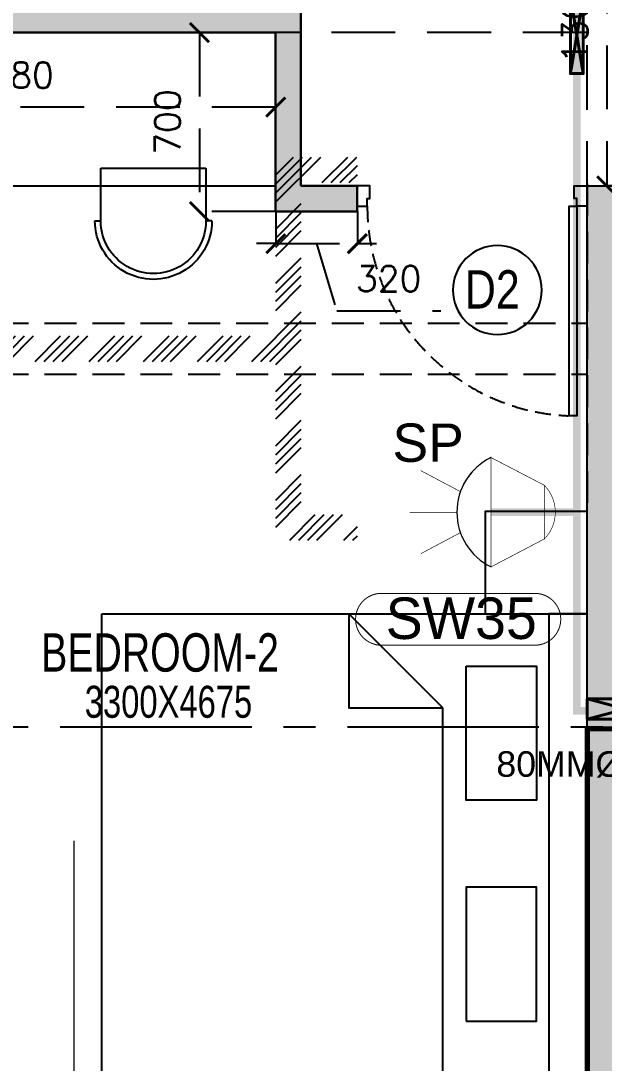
# Model space of a CAD drawing. Header units: millimetres. Extents: x 1135099 to 1230264, y -5736945 to -5695799.
# Drawn here: x 1187715 to 1189999, y -5718883 to -5714802 of the extents above; entities that cross this region are included whole.
import ezdxf
from ezdxf.enums import TextEntityAlignment as Align

# ---------------------------------------------------------------- set-up
doc = ezdxf.new("R2010")
doc.units = ezdxf.units.MM
doc.header["$LTSCALE"] = 1000
doc.header["$MEASUREMENT"] = 0
for name, pattern in [('$0$( Hidden )', [0.375, 0.25, -0.125]), ('3BHK-A$0$AUDIT_D_120904163729-0', [0]), ('3BHK-A$0$HIDDEN', [0.375, 0.25, -0.125]), ('AUDIT_D_120904163729-0', [0]), ('T8(T9 IS SIMILAR) - DIMENSION & TEXTING$0$( Hidden )', [0.375, 0.25, -0.125]), ('T8(T9 IS SIMILAR) - DIMENSION & TEXTING$0$1', [0]), ('T8(T9 IS SIMILAR) - DIMENSION & TEXTING$0$3BHK-D$0$HIDDEN', [0.375, 0.25, -0.125]), ('T8(T9 IS SIMILAR) - DIMENSION & TEXTING$0$HIDDEN', [0.375, 0.25, -0.125]), ('T8(T9 IS SIMILAR) - DIMENSION & TEXTING$1$AUDIT_D_120904163729-0', [0]), ('T8(T9 IS SIMILAR)$0$$0$HIDDEN', [0.375, 0.25, -0.125]), ('T8_PROFILE SECTIONS$0$HIDDEN', [0.375, 0.25, -0.125]), ('T8_PROFILE SECTIONS$0$PHANTOM2', [1.25, 0.625, -0.125, 0.125, -0.125, 0.125, -0.125]), ('T8_REFUGE COLUMNS$0$CENTER2', [1.125, 0.75, -0.125, 0.125, -0.125])]:
    doc.linetypes.add(name, pattern=pattern)
doc.layers.get('0').update_dxf_attribs({"linetype": 'AUDIT_D_120904163729-0'})
for name, color, linetype in [('$0$a-beam 2', 50, 'Continuous'), ('3BHK-A$0$A-DOOR-FULL', 2, 'Continuous'), ('3BHK-A$0$a-furniture', 8, 'Continuous'), ('3BHK-A$0$A-HATCH -160', 251, '3BHK-A$0$AUDIT_D_120904163729-0'), ('T8(T9 IS SIMILAR) - DIMENSION & TEXTING$0$A-DIMENSIONS', 2, 'T8(T9 IS SIMILAR) - DIMENSION & TEXTING$0$HIDDEN'), ('T8(T9 IS SIMILAR) - DIMENSION & TEXTING$0$A-FIRE FIGHTING', 7, 'T8(T9 IS SIMILAR) - DIMENSION & TEXTING$1$AUDIT_D_120904163729-0'), ('T8(T9 IS SIMILAR) - DIMENSION & TEXTING$1$a-window-no', 125, 'Continuous'), ('T8(T9 IS SIMILAR)$0$S-BEAM', 20, 'T8(T9 IS SIMILAR)$0$$0$HIDDEN'), ('T8_PROFILE SECTIONS$0$A-PROFILE SECTIONS', 81, 'T8_PROFILE SECTIONS$0$PHANTOM2'), ('T8_REFUGE COLUMNS$0$A-CENTERLINE', 193, 'T8_REFUGE COLUMNS$0$CENTER2'), ('T8_REFUGE COLUMNS$1$A-RCC COLS', 3, 'Continuous'), ('T8_TYPICAL COLUMNS$0$A-RCC COLS', 3, 'Continuous')]:
    doc.layers.add(name, color=color, linetype=linetype)
for name, color, linetype, lineweight in [('3BHK-A$0$A-WALL- 160', 6, 'Continuous', 30), ('T8(T9 IS SIMILAR) - DIMENSION & TEXTING$0$U-IPD-WS-FIRE', 1, 'Continuous', 40), ('T8(T9 IS SIMILAR) - DIMENSION & TEXTING$0$U-IPD-WS-SP', 1, 'Continuous', 5), ('T8(T9 IS SIMILAR) - DIMENSION & TEXTING$0$U-IPD-WS-TEXT', 7, 'Continuous', 0), ('T8(T9 IS SIMILAR) - DIMENSION & TEXTING$1$a-Text', 4, 'Continuous', 0), ('T8(T9 IS SIMILAR) - DIMENSION & TEXTING$1$a-TEXT -R SIZE', 4, 'Continuous', 0), ('T8(T9 IS SIMILAR)$0$D&W', 8, 'Continuous', 25), ('T8_REFUGE COLUMNS$0$A-COLUMN NO size reduce', 81, 'Continuous', 25)]:
    doc.layers.add(name, color=color, linetype=linetype, lineweight=lineweight)
doc.layers.add('A-RERA CARPET AREA', color=30, linetype='Continuous', plot=False)
for name, color, linetype, lineweight, true_color in [('T8(T9 IS SIMILAR) - DIMENSION & TEXTING$0$U-IPD-SP-SLEV-50', 7, 'T8(T9 IS SIMILAR) - DIMENSION & TEXTING$0$3BHK-D$0$HIDDEN', 40, 0x2f0dd9), ('T8(T9 IS SIMILAR) - DIMENSION & TEXTING$0$U-IPD-SP-SLEV-80', 7, 'T8(T9 IS SIMILAR) - DIMENSION & TEXTING$0$1', 40, 0x10d54b), ('T8_REFUGE COLUMNS$1$COL-HATCH', 7, 'Continuous', 25, 0xa3a3a3)]:
    doc.layers.add(name, color=color, linetype=linetype, lineweight=lineweight, true_color=true_color)
doc.styles.add('T8(T9 IS SIMILAR) - DIMENSION & TEXTING$0$arial', font='sanss___.ttf')
doc.styles.add('T8(T9 IS SIMILAR) - DIMENSION & TEXTING$0$Romans 1', font='romans.shx', dxfattribs={"height": 100})
doc.styles.add('T8(T9 IS SIMILAR) - DIMENSION & TEXTING$1$ARIAL ARROW', font='swisscl.ttf')
doc.styles.add('T8(T9 IS SIMILAR) - DIMENSION & TEXTING$1$LODHA STANDERD', font='sanss___.ttf')
doc.styles.add('T8_REFUGE COLUMNS$0$STANDARD', font='GOTHIC.TTF')
doc.dimstyles.new('T8(T9 IS SIMILAR) - DIMENSION & TEXTING$0$ALPINE S', dxfattribs={"dimscale": 0, "dimtxt": 100, "dimasz": 75, "dimexe": 0, "dimexo": 0, "dimgap": 75, "dimtad": 1, "dimdec": 0, "dimzin": 0, "dimdsep": 46, "dimtxsty": 'T8(T9 IS SIMILAR) - DIMENSION & TEXTING$0$Romans 1', "dimblk": 'T8(T9 IS SIMILAR) - DIMENSION & TEXTING$0$_ArchTick', "dimcen": 0.09, "dimclrd": 256, "dimclre": 256, "dimclrt": 7, "dimadec": 0, "dimazin": 0, "dimtfac": 1, "dimtdec": 0, "dimtofl": 0, "dimtmove": 1, "dimatfit": 0, "dimldrblk": 'T8(T9 IS SIMILAR) - DIMENSION & TEXTING$0$_Open90', "dimfxl": 1, "dimtolj": 1, "dimtzin": 0, "dimarcsym": 0})

# ---------------------------------------------------------------- blocks, each defined once
blk = doc.blocks.new('$0$A$C76D3746F')
at = {"layer": '$0$a-beam 2', "color": 8, "linetype": '$0$( Hidden )', "ltscale": 0.5}
for p, q in [((-5100, -4854.1), (-5099.9, -6154.1)), ((-350, -5399.8), (-5100, -5399.8)), ((-350, -5599.8), (-5100, -5599.8))]:
    blk.add_line(p, q, dxfattribs=at)
blk = doc.blocks.new('T8(T9 IS SIMILAR) - DIMENSION & TEXTING$1$WINDOW TAG')
at = {"layer": 'T8(T9 IS SIMILAR) - DIMENSION & TEXTING$1$a-window-no'}
blk.add_circle((0, 0), 174.1, dxfattribs=at)
at = {"layer": 'T8(T9 IS SIMILAR) - DIMENSION & TEXTING$1$a-window-no', "style": 'T8(T9 IS SIMILAR) - DIMENSION & TEXTING$1$LODHA STANDERD'}
blk.add_attdef('WINDOW', text='', height=150, dxfattribs=at).set_placement((11.3, 2.8), align=Align.MIDDLE_CENTER)
blk = doc.blocks.new('T8(T9 IS SIMILAR) - DIMENSION & TEXTING$0$_ArchTick')
at = {"color": 0, "linetype": 'ByBlock', "const_width": 0.15}
blk.add_lwpolyline([(-0.5, -0.5), (0.5, 0.5)], dxfattribs=at)
blk = doc.blocks.new('*D377')
at = {"layer": 'T8(T9 IS SIMILAR) - DIMENSION & TEXTING$0$A-DIMENSIONS', "linetype": 'T8(T9 IS SIMILAR) - DIMENSION & TEXTING$0$HIDDEN', "lineweight": -2, "transparency": 16777216}
for p, q in [((1188712.8, -5714848.7), (1188413.8, -5714848.7)), ((1188712.8, -5715548.7), (1188413.8, -5715548.7))]:
    blk.add_line(p, q, dxfattribs=at)
at = {"layer": 'T8(T9 IS SIMILAR) - DIMENSION & TEXTING$0$A-DIMENSIONS', "lineweight": -2, "transparency": 16777216}
blk.add_line((1188413.8, -5714848.7), (1188413.8, -5715548.7), dxfattribs=at)
at = {"layer": 'T8(T9 IS SIMILAR) - DIMENSION & TEXTING$0$A-DIMENSIONS', "linetype": 'ByBlock', "lineweight": -2, "transparency": 16777216, "xscale": 75, "yscale": 75, "zscale": 75}
for p, rotation in [((1188413.8, -5714848.7), 90), ((1188413.8, -5715548.7), 270)]:
    blk.add_blockref('T8(T9 IS SIMILAR) - DIMENSION & TEXTING$0$_ArchTick', p, dxfattribs=dict(at, rotation=rotation))
at = {"layer": 'T8(T9 IS SIMILAR) - DIMENSION & TEXTING$0$A-DIMENSIONS', "color": 7, "linetype": 'ByBlock', "transparency": 16777216, "insert": (1188288.8, -5715198.7), "char_height": 100, "attachment_point": 5, "rotation": 90, "style": 'T8(T9 IS SIMILAR) - DIMENSION & TEXTING$0$Romans 1'}
blk.add_mtext('\\A1;700', dxfattribs=at)
blk = doc.blocks.new('T8(T9 IS SIMILAR) - DIMENSION & TEXTING$0$_Open90')
at = {"color": 0, "linetype": 'ByBlock', "lineweight": -2}
for p, q in [((0, 0), (-1, 0)), ((-0.5, 0.5), (0, 0)), ((0, 0), (-0.5, -0.5))]:
    blk.add_line(p, q, dxfattribs=at)
blk = doc.blocks.new('*D378')
at = {"layer": 'T8(T9 IS SIMILAR) - DIMENSION & TEXTING$0$A-DIMENSIONS', "linetype": 'T8(T9 IS SIMILAR) - DIMENSION & TEXTING$0$HIDDEN', "lineweight": -2, "transparency": 16777216}
for p, q in [((1188712.8, -5715548.7), (1188712.8, -5715674.5)), ((1189032.4, -5715548.7), (1189032.4, -5715674.5))]:
    blk.add_line(p, q, dxfattribs=at)
at = {"layer": 'T8(T9 IS SIMILAR) - DIMENSION & TEXTING$0$A-DIMENSIONS', "lineweight": -2, "transparency": 16777216}
for p, q in [((1188712.8, -5715674.5), (1188637.8, -5715674.5)), ((1188712.8, -5715674.5), (1189032.4, -5715674.5)), ((1188872.6, -5715674.5), (1188951.3, -5715937)), ((1189032.4, -5715674.5), (1189107.4, -5715674.5)), ((1188951.3, -5715937), (1189358.5, -5715937))]:
    blk.add_line(p, q, dxfattribs=at)
at = {"layer": 'T8(T9 IS SIMILAR) - DIMENSION & TEXTING$0$A-DIMENSIONS', "linetype": 'ByBlock', "lineweight": -2, "transparency": 16777216, "xscale": 75, "yscale": 75, "zscale": 75}
blk.add_blockref('T8(T9 IS SIMILAR) - DIMENSION & TEXTING$0$_ArchTick', (1188712.8, -5715674.5), dxfattribs=at)
at = {"layer": 'T8(T9 IS SIMILAR) - DIMENSION & TEXTING$0$A-DIMENSIONS', "linetype": 'ByBlock', "lineweight": -2, "transparency": 16777216, "xscale": 75, "yscale": 75, "zscale": 75, "rotation": 180}
blk.add_blockref('T8(T9 IS SIMILAR) - DIMENSION & TEXTING$0$_ArchTick', (1189032.4, -5715674.5), dxfattribs=at)
at = {"layer": 'T8(T9 IS SIMILAR) - DIMENSION & TEXTING$0$A-DIMENSIONS', "color": 7, "linetype": 'ByBlock', "transparency": 16777216, "insert": (1189154.9, -5715812), "char_height": 100, "attachment_point": 5, "style": 'T8(T9 IS SIMILAR) - DIMENSION & TEXTING$0$Romans 1'}
blk.add_mtext('\\A1;320', dxfattribs=at)
blk = doc.blocks.new('*D379')
at = {"layer": 'T8(T9 IS SIMILAR) - DIMENSION & TEXTING$0$A-DIMENSIONS', "linetype": 'T8(T9 IS SIMILAR) - DIMENSION & TEXTING$0$HIDDEN', "lineweight": -2, "transparency": 16777216}
for p, q in [((1186632.7, -5715313.4), (1186632.7, -5715140.3)), ((1188712.8, -5715363.4), (1188712.8, -5715140.3))]:
    blk.add_line(p, q, dxfattribs=at)
at = {"layer": 'T8(T9 IS SIMILAR) - DIMENSION & TEXTING$0$A-DIMENSIONS', "lineweight": -2, "transparency": 16777216}
blk.add_line((1188712.8, -5715140.3), (1186632.7, -5715140.3), dxfattribs=at)
at = {"layer": 'T8(T9 IS SIMILAR) - DIMENSION & TEXTING$0$A-DIMENSIONS', "linetype": 'ByBlock', "lineweight": -2, "transparency": 16777216, "xscale": 75, "yscale": 75, "zscale": 75, "rotation": 180}
blk.add_blockref('T8(T9 IS SIMILAR) - DIMENSION & TEXTING$0$_ArchTick', (1186632.7, -5715140.3), dxfattribs=at)
at = {"layer": 'T8(T9 IS SIMILAR) - DIMENSION & TEXTING$0$A-DIMENSIONS', "linetype": 'ByBlock', "lineweight": -2, "transparency": 16777216, "xscale": 75, "yscale": 75, "zscale": 75}
blk.add_blockref('T8(T9 IS SIMILAR) - DIMENSION & TEXTING$0$_ArchTick', (1188712.8, -5715140.3), dxfattribs=at)
at = {"layer": 'T8(T9 IS SIMILAR) - DIMENSION & TEXTING$0$A-DIMENSIONS', "color": 7, "linetype": 'ByBlock', "transparency": 16777216, "insert": (1187672.7, -5715015.3), "char_height": 100, "attachment_point": 5, "style": 'T8(T9 IS SIMILAR) - DIMENSION & TEXTING$0$Romans 1'}
blk.add_mtext('\\A1;2080', dxfattribs=at)
blk = doc.blocks.new('*D395')
at = {"layer": 'T8(T9 IS SIMILAR) - DIMENSION & TEXTING$0$A-DIMENSIONS', "linetype": 'T8(T9 IS SIMILAR) - DIMENSION & TEXTING$0$HIDDEN', "lineweight": -2, "transparency": 16777216}
for p, q in [((1190107.7, -5714148.7), (1190008.9, -5714148.7)), ((1190107.7, -5715448.7), (1190008.9, -5715448.7))]:
    blk.add_line(p, q, dxfattribs=at)
at = {"layer": 'T8(T9 IS SIMILAR) - DIMENSION & TEXTING$0$A-DIMENSIONS', "lineweight": -2, "transparency": 16777216}
blk.add_line((1190008.9, -5714148.7), (1190008.9, -5715448.7), dxfattribs=at)
at = {"layer": 'T8(T9 IS SIMILAR) - DIMENSION & TEXTING$0$A-DIMENSIONS', "linetype": 'ByBlock', "lineweight": -2, "transparency": 16777216, "xscale": 75, "yscale": 75, "zscale": 75}
for p, rotation in [((1190008.9, -5714148.7), 90), ((1190008.9, -5715448.7), 270)]:
    blk.add_blockref('T8(T9 IS SIMILAR) - DIMENSION & TEXTING$0$_ArchTick', p, dxfattribs=dict(at, rotation=rotation))
at = {"layer": 'T8(T9 IS SIMILAR) - DIMENSION & TEXTING$0$A-DIMENSIONS', "color": 7, "linetype": 'ByBlock', "transparency": 16777216, "insert": (1189883.9, -5714798.7), "char_height": 100, "attachment_point": 5, "rotation": 90, "style": 'T8(T9 IS SIMILAR) - DIMENSION & TEXTING$0$Romans 1'}
blk.add_mtext('\\A1;1300', dxfattribs=at)
blk = doc.blocks.new('T8(T9 IS SIMILAR) - DIMENSION & TEXTING$0$SIDE SPRINKLER')
at = {"layer": 'T8(T9 IS SIMILAR) - DIMENSION & TEXTING$0$U-IPD-WS-SP', "const_width": 3, "elevation": 0}
for points in [[(-6847.2, -87791.6), (-7102.7, -87925.5)], [(-6700.4, -87955.9), (-6510.2, -87854.9)], [(-6683.5, -88053.8), (-6456.1, -88053.8)], [(-6700.2, -88152.7), (-6509.9, -88253.3)], [(-6847.2, -88315.9), (-7102.7, -88183.1)]]:
    blk.add_lwpolyline(points, dxfattribs=at)
for points in [[(-6847.2, -87791.6, 0.000405), (-6846.7, -88316.2, 0.623274), (-6846.7, -87792.3, 0.617961)], [(-7102.7, -87925.2, 0.001274), (-7102.7, -88183.1, -0.409371), (-7102.7, -87925.2, -0.617961)]]:
    blk.add_lwpolyline(points, format="xyb", dxfattribs=at)
at = {"layer": 'T8(T9 IS SIMILAR) - DIMENSION & TEXTING$0$U-IPD-WS-SP'}
for centre, start, end in [((-6975.2, -88053.8), 296.0387, 63.9613), ((-6975.2, -88053.8), 0, 63.9613), ((-6975.2, -88054.2), 296.1316, 0.0929)]:
    blk.add_arc(centre, 291.8, start, end, dxfattribs=at)
blk = doc.blocks.new('T8(T9 IS SIMILAR) - DIMENSION & TEXTING$0$A$C7A147FD6')
at = {"layer": 'T8(T9 IS SIMILAR) - DIMENSION & TEXTING$0$U-IPD-SP-SLEV-50', "linetype": 'ByBlock', "elevation": -1.3}
blk.add_lwpolyline([(-17535.7, 664.9), (-17535.7, 364.9), (-17585.7, 364.9), (-17585.7, 664.9), (-17535.7, 664.9), (-17585.7, 364.9), (-17585.7, 664.9), (-17535.7, 364.9)], dxfattribs=at)
at = {"layer": 'T8(T9 IS SIMILAR) - DIMENSION & TEXTING$0$U-IPD-SP-SLEV-80', "elevation": -0.6}
blk.add_lwpolyline([(-17519.9, -2082.5), (-17219.9, -2082.5), (-17219.9, -2162.5), (-17519.9, -2162.5), (-17519.9, -2082.5), (-17219.9, -2162.5), (-17219.9, -2082.5), (-17519.9, -2162.5)], dxfattribs=at)
at = {"layer": 'T8(T9 IS SIMILAR) - DIMENSION & TEXTING$0$U-IPD-WS-FIRE', "linetype": 'T8(T9 IS SIMILAR) - DIMENSION & TEXTING$0$( Hidden )', "ltscale": 2, "const_width": 30, "elevation": -1.3}
for points in [[(-17826.3, 3709.8), (-17560.7, 3709.8), (-17560.7, -2129), (-13642.6, -2129), (-13642.6, -1588.7), (-13642.6, -1364.4), (-13166.5, -1364.4), (-13166.5, -281.8), (-12020.3, -281.8), (-12020.3, 1112.5), (-6794.4, 1112.5)], [(-17896.7, -1351.8), (-17560.7, -1351.8)]]:
    blk.add_lwpolyline(points, dxfattribs=at)
at = {"layer": 'T8(T9 IS SIMILAR) - DIMENSION & TEXTING$0$U-IPD-WS-FIRE', "xscale": 0.8162240268536692, "yscale": 0.8162240268536692, "zscale": 0.8162240268536692, "rotation": 180}
blk.add_blockref('T8(T9 IS SIMILAR) - DIMENSION & TEXTING$0$SIDE SPRINKLER', (-23485.4, -73223.6, -1.3), dxfattribs=at)
at = {"layer": 'T8(T9 IS SIMILAR) - DIMENSION & TEXTING$0$U-IPD-WS-TEXT', "attachment_point": 1, "rotation": 359.9999, "style": 'T8(T9 IS SIMILAR) - DIMENSION & TEXTING$0$arial'}
for s, width, insert, char_height in [('SP', 0.382, (-18282.6, -1004.7, -2), 150), ('80MM%%C SLEEVE', 1876.047, (-17875.8, -2287.6, -1.8), 100)]:
    blk.add_mtext_dynamic_manual_height_columns(s, width=width, gutter_width=0.75, heights=[0], dxfattribs=dict(at, insert=insert, char_height=char_height))
blk = doc.blocks.new('T8_REFUGE COLUMNS')
at = {"layer": 'T8_REFUGE COLUMNS$1$COL-HATCH', "linetype": 'ByBlock'}
h = blk.add_hatch(color=256, dxfattribs=at)
h.dxf.hatch_style = 1
h.paths.add_polyline_path([(1189932.1, -5719684.9), (1190232.1, -5719684.9), (1190232.1, -5715449.9), (1189932.1, -5715449.9)])
at = {"layer": 'T8_REFUGE COLUMNS$0$A-CENTERLINE'}
blk.add_line((1223494.9, -5717567.4), (1182495.9, -5717567.4), dxfattribs=at)
at = {"layer": 'T8_REFUGE COLUMNS$0$A-COLUMN NO size reduce', "linetype": 'ByBlock', "const_width": 3.9}
blk.add_lwpolyline([(1189128.3, -5717246.9, -1), (1189128.3, -5717043.7), (1189728.5, -5717043.7, -1), (1189728.5, -5717246.9)], format="xyb", close=True, dxfattribs=at)
at = {"layer": 'T8_REFUGE COLUMNS$1$A-RCC COLS', "linetype": 'ByBlock'}
blk.add_lwpolyline([(1189932.1, -5719684.9), (1190232.1, -5719684.9), (1190232.1, -5715449.9), (1189932.1, -5715449.9)], close=True, dxfattribs=at)
at = {"layer": 'T8_REFUGE COLUMNS$0$A-COLUMN NO size reduce', "linetype": 'ByBlock', "insert": (1189144.6, -5717059.9), "char_height": 162.5, "attachment_point": 1, "style": 'T8_REFUGE COLUMNS$0$STANDARD'}
blk.add_mtext_dynamic_manual_height_columns('SW35', width=444.685, gutter_width=500, heights=[0], dxfattribs=at)
blk = doc.blocks.new('T8_TYPICAL COLUMNS')
at = {"layer": 'T8_TYPICAL COLUMNS$0$A-RCC COLS', "linetype": 'ByBlock'}
blk.add_blockref('T8_REFUGE COLUMNS', (0, 0), dxfattribs=at)
blk = doc.blocks.new('*U679')
for points in [[(0, 0), (0, 820), (30, 820), (30, 0)], [(-40, 0), (0, 0), (0, -30), (10, -30), (10, -80), (-40, -80)], [(860, 0), (820, 0), (820, -30), (810, -30), (810, -80), (860, -80)]]:
    blk.add_lwpolyline(points, close=True)
at = {"color": 0, "linetype": 'ByBlock', "ltscale": 0.25}
blk.add_arc((-1.2, -0.5), 821.2, 0.0347, 87.627, dxfattribs=at)
blk = doc.blocks.new('3BHK-A$0$A$C50024E40')
for p, q in [((0, 0), (0, -225)), ((450, 0), (0, 0)), ((450, -225), (450, 0)), ((-25, -225), (0, -225)), ((475, -225), (450, -225))]:
    blk.add_line(p, q)
for major_axis in [(-176.8, 176.8), (-159.1, 159.1)]:
    blk.add_ellipse((225, -225), major_axis=major_axis, ratio=1, start_param=0.785398, end_param=3.926991)
blk = doc.blocks.new('3BHK-A$0$A$C14560F67')
at = {"layer": '3BHK-A$0$a-furniture'}
blk.add_line((0.5652, -0.3989, 0), (0.5652, -1.831, 0), dxfattribs=at)
blk.add_line((0.5652, -0.3989, 0), (0.5652, -1.831, 0), dxfattribs=at)
at = {"layer": '3BHK-A$0$a-furniture', "extrusion": (-5.35108e-08, -9.26804e-08, 1)}
for points in [[(0.4, -0.3989), (0, -0.3989), (0, 0.0011), (0.4, 0.0011)], [(0.4, -0.3989), (0, -0.3989), (0, 0.0011), (0.4, 0.0011)], [(0.15, -0.3989), (0, -0.3989), (0, -2.1989), (0.15, -2.1989)], [(1.9, -2.1989), (0.15, -2.1989), (0.15, -0.3989), (1.9, -0.3989)], [(1.9, -2.1989), (0.15, -2.1989), (0.15, -0.3989), (1.9, -0.3989)], [(0.4738, -0.604), (0.1988, -0.604), (0.1988, -1.129), (0.4738, -1.129)], [(0.4738, -0.604), (0.1988, -0.604), (0.1988, -1.129), (0.4738, -1.129)], [(0.4738, -1.9938), (0.1988, -1.9938), (0.1988, -1.4688), (0.4738, -1.4688)], [(0.4738, -1.9938), (0.1988, -1.9938), (0.1988, -1.4688), (0.4738, -1.4688)], [(0.5652, -1.831), (0.9332, -2.1989), (0.9332, -1.831)], [(0.5652, -1.831), (0.9332, -2.1989), (0.9332, -1.831)]]:
    blk.add_lwpolyline(points, close=True, dxfattribs=at)
at = {"layer": '3BHK-A$0$a-furniture', "extrusion": (-5.35108e-08, 9.26804e-08, 1), "elevation": 0}
blk.add_lwpolyline([(0.4, -2.1989), (0, -2.1989), (0, -2.5989), (0.4, -2.5989)], close=True, dxfattribs=at)
blk = doc.blocks.new('3BHK-A')
at = {"layer": '3BHK-A$0$A-HATCH -160', "linetype": 'ByBlock'}
h = blk.add_hatch(dxfattribs=at)
h.set_pattern_fill('ZIGZAG', color=256, scale=250)
h.set_pattern_definition([(9e-15, (1e-08, 0), (31.25, 31.25), [31.25, -31.25]), (90, (31.25, 0), (-31.25, 31.25), [31.25, -31.25])])
h.paths.add_polyline_path([(1185182.8, -5714749.5), (1186532.7, -5714749.5), (1186532.7, -5714149.5), (1186632.7, -5714149.5), (1186632.7, -5714749.5), (1188712.7, -5714749.5), (1188712.7, -5714049.5), (1189032.5, -5714049.5), (1189032.5, -5714149.5), (1188812.7, -5714149.5), (1188812.7, -5715449.5), (1189032.5, -5715449.5), (1189032.5, -5715549.5), (1188712.7, -5715549.5), (1188712.7, -5714849.5), (1186632.7, -5714849.5), (1186632.7, -5715664.5), (1186532.7, -5715664.5), (1186532.7, -5714849.5), (1185182.8, -5714849.5)])
h.paths.add_polyline_path([(1185182.8, -5713249.5), (1185782.7, -5713249.5), (1185782.7, -5713149.5), (1185182.8, -5713149.5)])
h.paths.add_polyline_path([(1186532.7, -5710699.5), (1186632.7, -5710699.5), (1186632.7, -5713249.5), (1186532.7, -5713249.5)])
h.paths.add_polyline_path([(1186532.7, -5717399.5), (1186632.7, -5717399.5), (1186632.7, -5716414.5), (1186532.7, -5716414.5)])
h.paths.add_polyline_path([(1194902.2, -5715375), (1194082.3, -5715375), (1194082.3, -5715475), (1194902.2, -5715475)])
h.paths.add_polyline_path([(1195782.2, -5715375), (1196682.2, -5715375), (1196682.2, -5715475), (1195782.2, -5715475)])
h.paths.add_polyline_path([(1194132.5, -5714149.9), (1196532.4, -5714149.9), (1196532.4, -5714049.9), (1194132.5, -5714049.9)])
h.paths.add_polyline_path([(1197432.4, -5711800.2), (1197532.4, -5711800.2), (1197532.4, -5714149.9), (1197432.4, -5714149.9)])
h.paths.add_polyline_path([(1198282.4, -5714149.9), (1198958.7, -5714149.9), (1198958.7, -5714049.9), (1198282.4, -5714049.9)])
h.paths.add_polyline_path([(1196871.9, -5720208.6), (1196082.2, -5720209.7), (1196082.3, -5720109.7), (1196082.2, -5720109.7), (1196182.2, -5720109.7), (1196871.9, -5720108.6)])
h.paths.add_polyline_path([(1193397.2, -5709939.9), (1193882.3, -5709939.6), (1193882.3, -5710040.1), (1193397.3, -5710040.1)])
h.paths.add_polyline_path([(1186632.7, -5708554.7), (1187192.3, -5708554.8), (1187192.3, -5708654.7), (1186632.7, -5708654.7)])
h.paths.add_polyline_path([(1194182.3, -5715724), (1194082.3, -5715724), (1194082.3, -5715474), (1194182.3, -5715474)])
at = {"layer": '3BHK-A$0$a-furniture'}
blk.add_line((1186631, -5715448.4, 0), (1188713.4, -5715448.4, 0), dxfattribs=at)
at = {"layer": '3BHK-A$0$A-WALL- 160', "linetype": 'ByBlock'}
for p, q in [((1188812.7, -5715448.5, 0), (1188812.7, -5714148.5, 0)), ((1188712.7, -5714848.5, 0), (1186632.7, -5714848.5, 0)), ((1188712.7, -5715548.5, 0), (1188712.7, -5714848.5, 0)), ((1188812.7, -5715448.5, 0), (1189032.5, -5715448.5, 0)), ((1189032.5, -5715448.5, 0), (1189032.5, -5715548.5, 0)), ((1189932.4, -5715448.5, 0), (1189932.5, -5715448.5, 0)), ((1188712.7, -5715548.5, 0), (1189032.5, -5715548.5, 0)), ((1189932.4, -5715548.5, 0), (1189932.5, -5715548.5, 0))]:
    blk.add_line(p, q, dxfattribs=at)
at = {"layer": '3BHK-A$0$A-DOOR-FULL', "linetype": '3BHK-A$0$HIDDEN', "rotation": 180}
blk.add_blockref('*U679', (1189892.5, -5715528.5, 0), dxfattribs=at)
at = {"layer": '3BHK-A$0$a-furniture', "xscale": -0.915704994238472, "yscale": 0.915704994238472, "zscale": 1199.999999999999, "rotation": 0.001489574432473345}
blk.add_blockref('3BHK-A$0$A$C50024E40', (1188441, -5715379.6, 0), dxfattribs=at)
at = {"layer": '3BHK-A$0$a-furniture', "color": 1, "linetype": 'Continuous', "extrusion": (0, 0, -1), "xscale": -1000, "yscale": 1000, "zscale": -1000, "rotation": 180.0014935398141}
blk.add_blockref('3BHK-A$0$A$C14560F67', (-1189933.6, -5719322.5, -0.7), dxfattribs=at)
blk = doc.blocks.new('T8(T9 IS SIMILAR)')
at = {"layer": 'T8(T9 IS SIMILAR)$0$S-BEAM'}
for p, q in [((1189932, -5714148.5, -0.2), (1189932.1, -5715448.4, -0.2)), ((1189932, -5714150.8, -0.2), (1189932, -5715450.8, -0.2)), ((1189932, -5714848.8, -0.2), (1185182.1, -5714848.8, -0.2))]:
    blk.add_line(p, q, dxfattribs=at)
at = {"layer": 'T8(T9 IS SIMILAR)$0$D&W', "linetype": 'ByBlock'}
for name in ['T8_TYPICAL COLUMNS', '3BHK-A']:
    blk.add_blockref(name, (0, 0), dxfattribs=at)
blk = doc.blocks.new('T8_PROFILE SECTIONS$0$MH')
at = {"layer": 'T8_PROFILE SECTIONS$0$A-PROFILE SECTIONS', "linetype": 'T8_PROFILE SECTIONS$0$HIDDEN', "ltscale": 2}
h = blk.add_hatch(color=256, dxfattribs=at)
h.dxf.hatch_style = 1
h.paths.add_polyline_path([(1140339.1, -5697424.8), (1140519.9, -5697528.1), (1140339.1, -5697631.3)])
at = {"layer": 'T8_PROFILE SECTIONS$0$A-PROFILE SECTIONS', "linetype": 'T8_PROFILE SECTIONS$0$HIDDEN', "ltscale": 2, "const_width": 5}
blk.add_lwpolyline([(1140339.1, -5697424.8), (1140339.1, -5697424.8), (1140519.9, -5697528.1), (1140339.1, -5697631.3)], close=True, dxfattribs=at)
blk.add_lwpolyline([(1140339.1, -5697424.8), (1140339.1, -5700565.7)], dxfattribs=at)
blk = doc.blocks.new('PROFILE SECTION LINE T9')
at = {"layer": 'T8_PROFILE SECTIONS$0$A-PROFILE SECTIONS', "linetype": 'ByBlock', "xscale": -1, "rotation": 180}
blk.add_blockref('T8_PROFILE SECTIONS$0$MH', (-1138133, -5706961.2, 0), dxfattribs=at)
blk = doc.blocks.new('T8(T9 IS SIMILAR) - DIMENSION & TEXTING')
at = {"layer": 'T8(T9 IS SIMILAR) - DIMENSION & TEXTING$0$A-FIRE FIGHTING', "linetype": 'ByBlock'}
blk.add_blockref('T8(T9 IS SIMILAR) - DIMENSION & TEXTING$0$A$C7A147FD6', (1207452.3, -5715374), dxfattribs=at)
at = {"layer": 'T8(T9 IS SIMILAR) - DIMENSION & TEXTING$1$a-window-no'}
ref = blk.add_blockref('T8(T9 IS SIMILAR) - DIMENSION & TEXTING$1$WINDOW TAG', (1189580.7, -5715856.4, 0.5), dxfattribs=dict(at, xscale=-1))
ref.add_attrib('WINDOW', 'D2', dxfattribs={"height": 150, "style": 'T8(T9 IS SIMILAR) - DIMENSION & TEXTING$1$LODHA STANDERD', "width": 0.8}).set_placement((1189560.8, -5715853.7, 0.5), align=Align.MIDDLE_CENTER)
at = {"layer": 'T8(T9 IS SIMILAR) - DIMENSION & TEXTING$1$a-Text', "style": 'T8(T9 IS SIMILAR) - DIMENSION & TEXTING$1$ARIAL ARROW'}
blk.add_text('BEDROOM-2', height=150, dxfattribs=at).set_placement((1187794, -5717350, 0.5))
at = {"layer": 'T8(T9 IS SIMILAR) - DIMENSION & TEXTING$1$a-TEXT -R SIZE', "color": 2, "style": 'T8(T9 IS SIMILAR) - DIMENSION & TEXTING$1$ARIAL ARROW'}
blk.add_text('3300X4675', height=125, dxfattribs=at).set_placement((1187965, -5717530.5, 0.5))
at = {"layer": 'T8(T9 IS SIMILAR) - DIMENSION & TEXTING$0$A-DIMENSIONS', "linetype": 'ByBlock'}
for base, p1, p2, angle, picture, middle in [((1190008.9, -5715448.7, 0.5), (1190107.7, -5714148.7, 0.9), (1190107.7, -5715448.7, 0.5), 90, '*D395', (1189883.9, -5714798.7, 0.5)), ((1188413.8, -5715548.7, 0.5), (1188712.8, -5714848.7, 0.5), (1188712.8, -5715548.7, 0.5), 270, '*D377', (1188288.8, -5715198.7, 0.5)), ((1186632.7, -5715140.3, 0.5), (1188712.8, -5715363.4, 0.5), (1186632.7, -5715313.4, 0.5), 180, '*D379', (1187672.7, -5715015.3, 0.5)), ((1189032.4, -5715674.5, 0.5), (1188712.8, -5715548.7, 0.5), (1189032.4, -5715548.7, 0.5), 180, '*D378', (1189026.3, -5715812, 0.5))]:
    dim = blk.add_linear_dim(base=base, p1=p1, p2=p2, angle=angle, dimstyle='T8(T9 IS SIMILAR) - DIMENSION & TEXTING$0$ALPINE S', override={"dimscale": 1, "dimfxl": 5, "dimarcsym": 1}, dxfattribs=at)
    dim.commit()
    dim.dimension.update_dxf_attribs({"geometry": picture, "text_midpoint": middle})

msp = doc.modelspace()

# ---------------------------------------------------------------- hatches: boundary and pattern name
at = {"layer": '$0$a-beam 2', "linetype": '$0$( Hidden )', "ltscale": 0.5}
h = msp.add_hatch(dxfattribs=at)
h.set_pattern_fill('ANSI34', color=8, scale=200)
h.set_pattern_definition([(45, (2639.41, -1035.8), (-106.066017, 106.066017), []), (45, (2674.77, -1035.8), (-106.066017, 106.066017), []), (45, (2710.12, -1035.8), (-106.066017, 106.066017), []), (45, (2745.48, -1035.8), (-106.066017, 106.066017), [])])
h.paths.add_polyline_path([(1198282.6, -5716760.5), (1198958.9, -5716760.5), (1198958.9, -5716660.5), (1198282.6, -5716660.5)])
h.paths.add_polyline_path([(1196532.6, -5716760.5), (1194132.6, -5716760.5), (1194132.6, -5716660.5), (1196532.6, -5716660.5)])
h.paths.add_polyline_path([(1194857.5, -5715335.4), (1194857.5, -5715435.4), (1193882.5, -5715435.4), (1193882.5, -5715335.5)])
h.paths.add_polyline_path([(1185782.7, -5714535.5), (1185182.8, -5714535.5), (1185182.8, -5714435.5), (1185782.7, -5714435.5)])
h.paths.add_polyline_path([(1186532.7, -5711985.5), (1186632.7, -5711985.5), (1186632.7, -5714535.5), (1186532.7, -5714535.5)])
h.paths.add_polyline_path([(1189032.8, -5715435.5), (1189032.8, -5715335.5), (1188712.7, -5715335.5), (1188712.7, -5716035.5), (1186632.7, -5716035.5), (1186632.7, -5715335.5), (1186532.7, -5715335.5), (1186532.7, -5716035.5), (1185182.8, -5716035.5), (1185182.8, -5716135.5), (1186532.7, -5716135.5), (1186532.7, -5716835.5), (1186632.7, -5716835.5), (1186632.7, -5716135.5), (1188712.7, -5716135.5), (1188712.7, -5716835.5), (1189032.8, -5716835.5), (1189032.8, -5716735.5), (1188812.7, -5716735.5), (1188812.7, -5715435.5)])
h.paths.add_polyline_path([(1186532.7, -5717585.5), (1186632.7, -5717585.5), (1186632.7, -5718685.5), (1186532.7, -5718685.5)])
h.paths.add_polyline_path([(1186632.7, -5710585.6), (1186632.7, -5710685.7), (1186632.7, -5710685.7), (1186632.7, -5710585.6)])

# ---------------------------------------------------------------- linework, layer by layer
at = {"layer": 'A-RERA CARPET AREA', "const_width": 20, "elevation": 0.6}
msp.add_lwpolyline([(1185182.8, -5710698.3), (1185182.8, -5717398.5), (1186632.8, -5717398.6), (1186632.7, -5719523.5), (1189932.7, -5719523.5), (1189932.7, -5717573.5), (1194182.6, -5717573.5), (1194182.6, -5718598.6), (1196682.3, -5718598.9), (1196682.2, -5715374), (1199207.4, -5715374), (1199207.4, -5714273.5)], dxfattribs=at)

# ---------------------------------------------------------------- block references
at = {"layer": '$0$a-beam 2', "linetype": 'ByBlock', "xscale": -1}
msp.add_blockref('$0$A$C76D3746F', (1184832.7, -5710585.7, 0.1), dxfattribs=at)

# ---------------------------------------------------------------- next in the draw order: block references
at = {"linetype": 'ByBlock'}
msp.add_blockref('T8(T9 IS SIMILAR)', (-1.4, 0.2, -0.6), dxfattribs=at)

# ---------------------------------------------------------------- next in the draw order: block references
at = {"layer": 'T8_PROFILE SECTIONS$0$A-PROFILE SECTIONS', "linetype": 'ByBlock'}
msp.add_blockref('PROFILE SECTION LINE T9', (1185716.8, -5711615.6, -0.7), dxfattribs=at)

# ---------------------------------------------------------------- next in the draw order: block references
at = {"linetype": 'ByBlock'}
msp.add_blockref('T8(T9 IS SIMILAR) - DIMENSION & TEXTING', (0, 0), dxfattribs=at)

doc.saveas('drawing.dxf')
